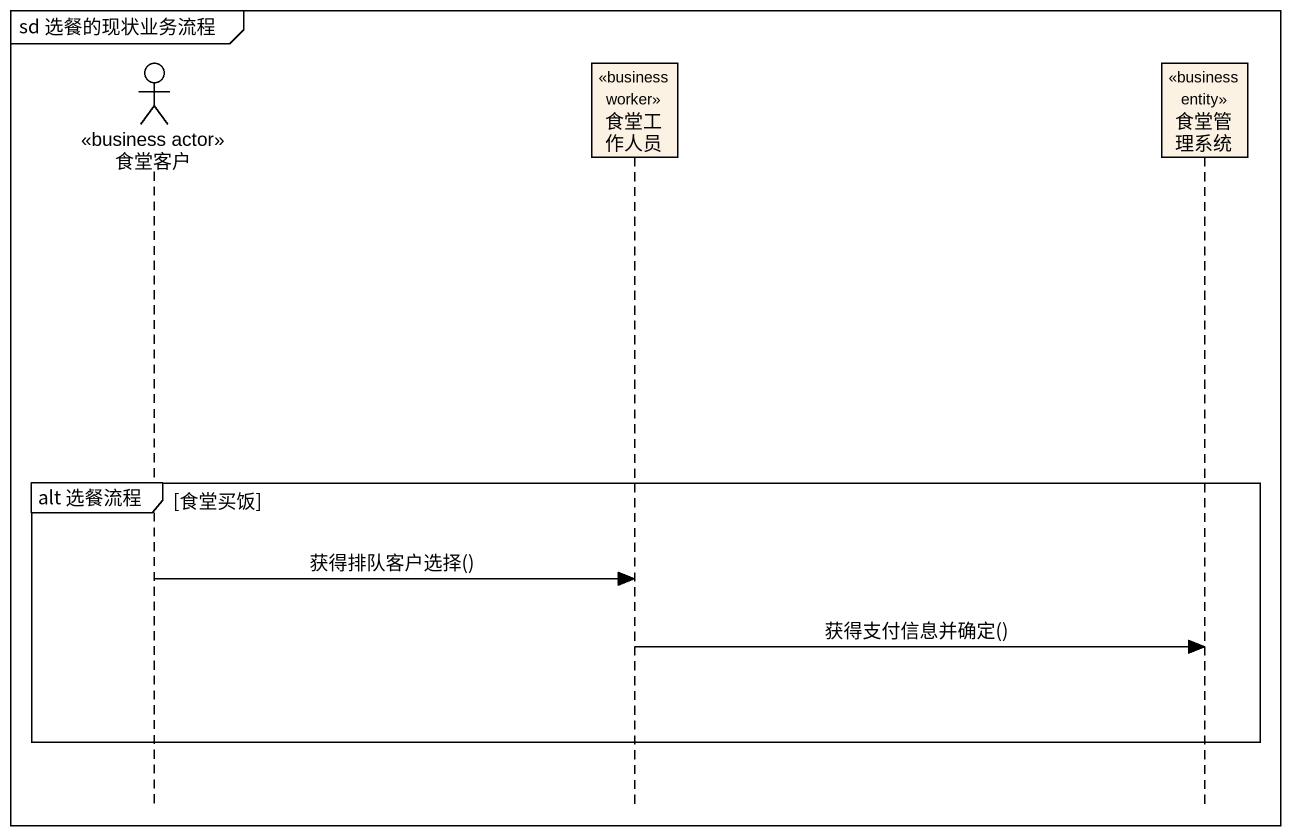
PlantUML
@startuml
mainframe sd 选餐的现状业务流程
hide footbox
actor 食堂客户 <<business actor>>
participant 食堂工作人员 <<business worker>> #FCF2E3
participant 食堂管理系统 <<business entity>> #FCF2E3

group alt 选餐流程 [食堂买饭]
  食堂客户 -> 食堂工作人员 : 获得排队客户选择()
  食堂工作人员 -> 食堂管理系统 : 获得支付信息并确定()
end
@enduml
